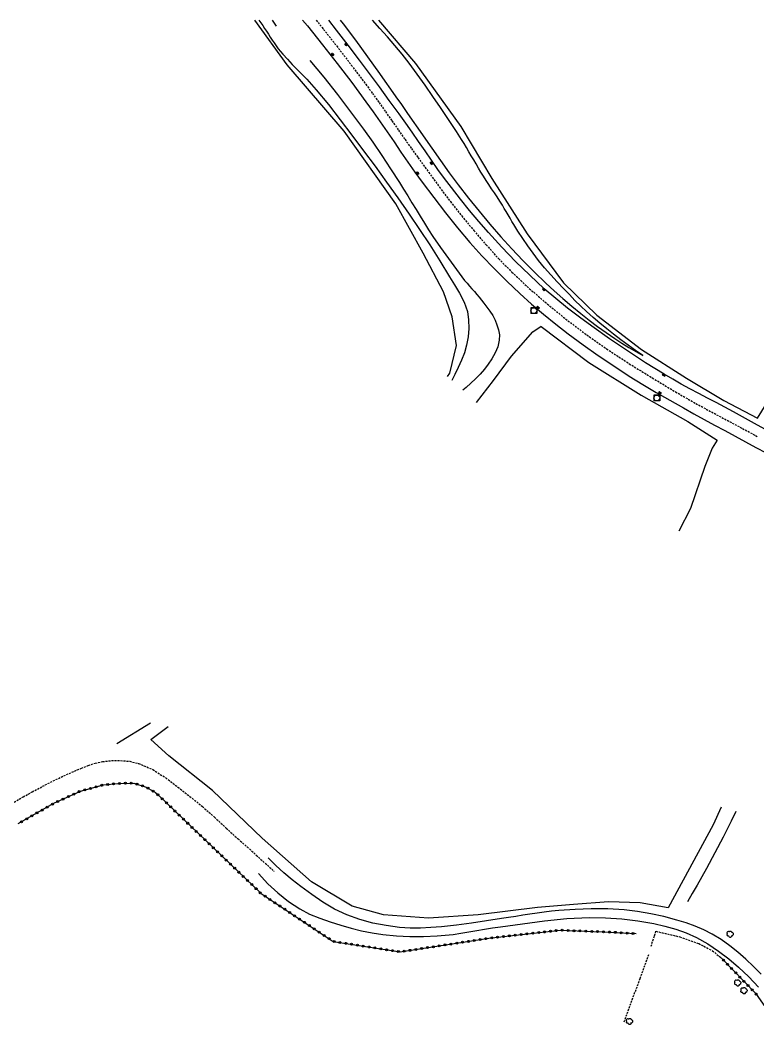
# Model space of a CAD drawing. Header units: millimetres. Extents: x 176000 to 177001, y 163000 to 164001.
# Drawn here: x 176191.3 to 176378.6, y 163744.2 to 164000 of the extents above; entities that cross this region are included whole.
import ezdxf

# ---------------------------------------------------------------- set-up
doc = ezdxf.new("R2010")
doc.units = ezdxf.units.MM
doc.linetypes.add('DASHED', pattern=[0.75, 0.5, -0.25])
doc.layers.get('0').update_dxf_attribs({"linetype": 'CONTINUOUS'})
for name, color, linetype in [('W0001', 6, 'DASHED'), ('W0008', 7, 'CONTINUOUS'), ('W0070', 7, 'DASHED'), ('W0071', 7, 'CONTINUOUS'), ('W0112', 1, 'DASHED'), ('W0211', 2, 'CONTINUOUS'), ('W0214', 2, 'CONTINUOUS'), ('W0300', 7, 'CONTINUOUS'), ('W0322', 7, 'CONTINUOUS'), ('W0323', 7, 'CONTINUOUS'), ('W0330', 7, 'CONTINUOUS'), ('W0401', 7, 'CONTINUOUS'), ('W0420', 7, 'CONTINUOUS')]:
    doc.layers.add(name, color=color, linetype=linetype)

# ---------------------------------------------------------------- blocks, each defined once
blk = doc.blocks.new('T420')
for p, q in [((0.75, 0.75), (-0.75, 0.75)), ((-0.75, 0.75), (-0.75, -0.75)), ((0.75, 0.75), (0.75, -0.75)), ((0.75, -0.75), (-0.75, -0.75))]:
    blk.add_line(p, q)
blk.add_ellipse((0, 0), major_axis=(-0.53, 0.53), ratio=1, start_param=3.926991, end_param=10.210176)
blk = doc.blocks.new('T401')
for p, q in [((-0.3, 0.3), (0, 0.3)), ((-0.3, -0.25), (-0.3, 0.3)), ((-0.3, 0.15), (0, 0.15)), ((-0.3, 0), (0, 0)), ((0, 0.3), (0, -0.25)), ((-0.3, -0.15), (0, -0.15)), ((-0.3, -0.25), (-0.3, -0.3)), ((-0.3, -0.3), (0, -0.3)), ((0, -0.3), (0, -0.25))]:
    blk.add_line(p, q)
blk = doc.blocks.new('T300')
for p, q in [((-0.8, 0.51), (-0.86, 0.34)), ((-0.86, 0.34), (-0.86, 0.17)), ((-0.86, 0.17), (-0.74, 0.06)), ((-0.69, 0.63), (-0.8, 0.51)), ((-0.8, -0.06), (-0.74, 0.06)), ((-0.74, 0.06), (-0.69, 0.11)), ((-0.57, 0.69), (-0.69, 0.63)), ((-0.46, 0.69), (-0.57, 0.69)), ((-0.29, 0.63), (-0.46, 0.69)), ((-0.29, 0.63), (-0.17, 0.74)), ((-0.23, 0.57), (-0.29, 0.63)), ((-0.17, 0.74), (-0.06, 0.8)), ((-0.06, 0.8), (0.06, 0.8)), ((0.06, 0.8), (0.23, 0.74)), ((0.23, 0.74), (0.34, 0.63)), ((0.34, 0.63), (0.4, 0.51)), ((0.46, 0.46), (0.34, 0.46)), ((0.4, 0.51), (0.4, 0.46)), ((0.57, 0.4), (0.46, 0.46)), ((0.57, 0.4), (0.69, 0.29)), ((0.69, 0.29), (0.74, 0.17)), ((0.74, 0.06), (0.69, -0.17)), ((0.74, 0.17), (0.74, 0.06)), ((-0.8, -0.17), (-0.8, -0.06)), ((-0.8, -0.23), (-0.8, -0.17)), ((-0.74, -0.34), (-0.8, -0.23)), ((-0.69, -0.4), (-0.74, -0.34)), ((-0.51, -0.46), (-0.69, -0.4)), ((-0.4, -0.46), (-0.51, -0.46)), ((-0.4, -0.46), (-0.34, -0.46)), ((-0.34, -0.46), (-0.34, -0.4)), ((-0.34, -0.51), (-0.34, -0.46)), ((-0.29, -0.63), (-0.34, -0.51)), ((-0.17, -0.74), (-0.29, -0.63)), ((-0.06, -0.8), (-0.17, -0.74)), ((0.06, -0.8), (-0.06, -0.8)), ((0.17, -0.74), (0.06, -0.8)), ((0.23, -0.69), (0.17, -0.74)), ((0.29, -0.46), (0.23, -0.46)), ((0.29, -0.63), (0.23, -0.69)), ((0.46, -0.4), (0.29, -0.46)), ((0.34, -0.51), (0.29, -0.63)), ((0.34, -0.51), (0.34, -0.46)), ((0.57, -0.34), (0.46, -0.4)), ((0.63, -0.29), (0.57, -0.34)), ((0.69, -0.17), (0.63, -0.29))]:
    blk.add_line(p, q)
blk = doc.blocks.new('t323o')
at = {"color": 0, "linetype": 'Continuous'}
for radius in [0.25, 0.15]:
    blk.add_circle((0, 0), radius, dxfattribs=at)
blk = doc.blocks.new('t322o')
at = {"color": 0, "linetype": 'Continuous'}
for radius in [0.25, 0.15]:
    blk.add_circle((0, 0), radius, dxfattribs=at)

msp = doc.modelspace()

# ---------------------------------------------------------------- linework, layer by layer
at = {"layer": 'W0001'}
msp.add_lwpolyline([(176266.45, 164000), (176267.88, 163998.23), (176271.66, 163993.44), (176275.37, 163988.59), (176279.04, 163983.72), (176280.73, 163981.42), (176282.4, 163979.1), (176284.05, 163976.77), (176285.69, 163974.43), (176287.33, 163972.08), (176288.97, 163969.75), (176290.62, 163967.42), (176292.3, 163965.1), (176295.02, 163961.36), (176297.75, 163957.62), (176300.52, 163953.92), (176303.4, 163950.29), (176306.46, 163946.6), (176309.58, 163942.96), (176312.81, 163939.41), (176316.17, 163935.99), (176320.57, 163931.88), (176325.12, 163927.94), (176329.79, 163924.15), (176334.58, 163920.51), (176340.19, 163916.54), (176345.95, 163912.78), (176351.79, 163909.17), (176357.68, 163905.64), (176362.86, 163902.67), (176368.12, 163899.83), (176373.39, 163897.03), (176378.65, 163894.2)], dxfattribs=at)
at = {"layer": 'W0008'}
for points in [[(176263, 164000), (176264.21, 163998.52), (176268.01, 163993.77), (176271.76, 163988.97), (176275.46, 163984.14), (176279.09, 163979.26), (176280.91, 163976.74), (176282.7, 163974.2), (176284.46, 163971.64), (176286.21, 163969.07), (176287.96, 163966.51), (176289.72, 163963.95), (176291.51, 163961.41), (176293.35, 163958.9), (176296.28, 163954.99), (176299.26, 163951.11), (176302.32, 163947.28), (176305.49, 163943.55), (176308.53, 163940.19), (176311.65, 163936.91), (176314.86, 163933.71), (176318.14, 163930.6), (176321.12, 163927.93), (176324.16, 163925.34), (176327.26, 163922.82), (176330.42, 163920.38), (176334.22, 163917.57), (176338.08, 163914.85), (176342, 163912.21), (176345.96, 163909.64), (176349.36, 163907.53), (176352.81, 163905.5), (176356.28, 163903.51), (176359.76, 163901.54), (176362.36, 163900.08), (176364.97, 163898.64), (176367.59, 163897.21), (176370.21, 163895.79), (176372.84, 163894.37), (176375.46, 163892.96), (176378.09, 163891.54), (176380.71, 163890.11)], [(176381.51, 163895.53), (176378.5, 163897.2), (176375.48, 163898.87), (176372.45, 163900.53), (176370.24, 163901.72), (176368.03, 163902.9), (176365.8, 163904.06), (176363.58, 163905.23), (176361.36, 163906.41), (176359.16, 163907.6), (176356.97, 163908.84), (176354.8, 163910.11), (176350.11, 163913), (176345.49, 163916), (176340.93, 163919.09), (176336.44, 163922.27), (176333.34, 163924.55), (176330.28, 163926.88), (176327.28, 163929.29), (176324.36, 163931.8), (176320.67, 163935.22), (176317.09, 163938.76), (176313.61, 163942.39), (176310.2, 163946.09), (176307.75, 163948.87), (176305.37, 163951.7), (176303.06, 163954.58), (176300.79, 163957.49), (176299.06, 163959.79), (176297.37, 163962.11), (176295.71, 163964.45), (176294.08, 163966.8), (176292.45, 163969.16), (176290.81, 163971.52), (176289.17, 163973.87), (176287.5, 163976.2), (176285.01, 163979.64), (176282.51, 163983.07), (176279.99, 163986.48), (176277.45, 163989.88), (176274.55, 163993.68), (176271.64, 163997.48), (176269.66, 164000)]]:
    msp.add_lwpolyline(points, dxfattribs=at)
at = {"layer": 'W0070'}
msp.add_lwpolyline([(176189.76, 163801.47), (176192.03, 163802.79), (176194.34, 163804.07), (176196.98, 163805.48), (176199.65, 163806.84), (176202.35, 163808.14), (176205.1, 163809.34), (176206.82, 163810.06), (176208.57, 163810.77), (176210.36, 163811.37), (176212.22, 163811.76), (176214.49, 163811.99), (176216.79, 163812.03), (176219.09, 163811.82), (176221.34, 163811.28), (176224.94, 163809.72), (176228.25, 163807.62), (176231.33, 163805.27), (176234.35, 163802.93), (176237.54, 163800.37), (176240.6, 163797.65), (176243.6, 163794.87), (176246.62, 163792.13), (176248.93, 163790.07), (176251.22, 163788.01), (176253.51, 163785.95), (176255.8, 163783.87)], dxfattribs=at)
at = {"layer": 'W0071'}
for points in [[(176379.44, 163757.75), (176377.52, 163759.72), (176375.51, 163761.6), (176373.52, 163763.34), (176371.45, 163765), (176369.29, 163766.54), (176367.03, 163767.93), (176364.87, 163769.03), (176362.64, 163769.97), (176360.37, 163770.78), (176358.06, 163771.5), (176354.75, 163772.4), (176351.41, 163773.14), (176348.02, 163773.72), (176344.62, 163774.12), (176340.47, 163774.36), (176336.31, 163774.36), (176332.17, 163774.19), (176328.03, 163773.91), (176326.2, 163773.75), (176324.38, 163773.54), (176322.56, 163773.29), (176320.74, 163773.01), (176318.93, 163772.72), (176317.12, 163772.43), (176315.31, 163772.15), (176313.5, 163771.89), (176309.69, 163771.33), (176305.89, 163770.73), (176302.08, 163770.2), (176298.25, 163769.81), (176295.6, 163769.62), (176292.94, 163769.49), (176290.27, 163769.48), (176287.61, 163769.65), (176284.2, 163770.11), (176280.82, 163770.76), (176277.49, 163771.64), (176274.24, 163772.81), (176271.13, 163774.29), (176268.17, 163776.05), (176265.33, 163777.99), (176262.56, 163780), (176260.36, 163781.7), (176258.24, 163783.5), (176256.19, 163785.38), (176254.23, 163787.35)], [(176251.81, 163783.3), (176254.15, 163780.75), (176256.69, 163778.4), (176259.42, 163776.26), (176262.31, 163774.36), (176264.79, 163773.05), (176267.38, 163771.99), (176270.02, 163771.09), (176272.67, 163770.26), (176275.31, 163769.49), (176277.97, 163768.82), (176280.65, 163768.27), (176283.37, 163767.86), (176286.8, 163767.52), (176290.25, 163767.36), (176293.7, 163767.35), (176297.14, 163767.49), (176299.17, 163767.65), (176301.19, 163767.89), (176303.2, 163768.19), (176305.2, 163768.53), (176307.2, 163768.89), (176309.2, 163769.24), (176311.2, 163769.56), (176313.21, 163769.83), (176318.82, 163770.57), (176324.44, 163771.31), (176330.1, 163771.89), (176335.77, 163772.13), (176339.91, 163772.06), (176344.03, 163771.8), (176348.14, 163771.32), (176352.22, 163770.61), (176354.99, 163769.98), (176357.73, 163769.22), (176360.42, 163768.27), (176363.02, 163767.11), (176365.89, 163765.5), (176368.62, 163763.66), (176371.22, 163761.65), (176373.71, 163759.52), (176376.3, 163757.09), (176378.76, 163754.52)]]:
    msp.add_lwpolyline(points, dxfattribs=at)
at = {"layer": 'W0112'}
for points in [[(176351.48, 163764.86), (176352.36, 163767.5), (176352.7, 163768.66), (176358.77, 163767.25), (176363.57, 163765.58), (176367.05, 163763.72), (176369.28, 163761.94)], [(176344.62, 163745.67), (176348.71, 163756.7), (176350.96, 163762.85)]]:
    msp.add_lwpolyline(points, dxfattribs=at)
at = {"layer": 'W0211'}
for points in [[(176251.92, 164000), (176252.86, 163998.65), (176253.35, 163997.92), (176253.84, 163997.17), (176254.31, 163996.43), (176254.79, 163995.68), (176255.27, 163994.93), (176255.77, 163994.2), (176256.28, 163993.47), (176256.82, 163992.76), (176257.95, 163991.4), (176259.13, 163990.07), (176260.34, 163988.78), (176261.58, 163987.51), (176262.82, 163986.25), (176264.05, 163984.98), (176265.25, 163983.68), (176266.42, 163982.35), (176269.54, 163978.56), (176272.56, 163974.7), (176275.52, 163970.79), (176278.46, 163966.86), (176281.42, 163962.89), (176284.33, 163958.88), (176287.21, 163954.85), (176290.03, 163950.78), (176292.69, 163946.86), (176295.32, 163942.92), (176297.87, 163938.92), (176300.31, 163934.86), (176301.58, 163932.77), (176302.88, 163930.65), (176304.03, 163928.42), (176304.83, 163926.04), (176305.16, 163923.91), (176305.2, 163921.75), (176305.01, 163919.61), (176304.65, 163917.5), (176304.12, 163915.54), (176303.37, 163913.64), (176302.51, 163911.81), (176301.63, 163910), (176300.9, 163908.52)], [(176349.39, 163914.83), (176347.5, 163916.14), (176345.63, 163917.48), (176343.78, 163918.86), (176341.96, 163920.26), (176340.21, 163921.65), (176338.49, 163923.06), (176336.79, 163924.51), (176335.13, 163926), (176333.63, 163927.4), (176332.16, 163928.84), (176330.73, 163930.31), (176329.31, 163931.79), (176327.66, 163933.54), (176326.03, 163935.31), (176324.44, 163937.12), (176322.91, 163938.98), (176321.52, 163940.8), (176320.2, 163942.66), (176318.92, 163944.55), (176317.67, 163946.46), (176317.15, 163947.27), (176316.65, 163948.08), (176316.16, 163948.9), (176315.68, 163949.73), (176315.2, 163950.55), (176314.71, 163951.38), (176314.22, 163952.2), (176313.72, 163953.01), (176313.05, 163954.07), (176312.37, 163955.12), (176311.69, 163956.17), (176311, 163957.21), (176310.32, 163958.26), (176309.63, 163959.31), (176308.96, 163960.36), (176308.29, 163961.42), (176307.67, 163962.45), (176307.05, 163963.48), (176306.44, 163964.52), (176305.84, 163965.56), (176305.24, 163966.6), (176304.63, 163967.63), (176304.01, 163968.66), (176303.38, 163969.69), (176302.08, 163971.74), (176300.76, 163973.77), (176299.41, 163975.79), (176298.05, 163977.79), (176296.1, 163980.65), (176294.13, 163983.49), (176292.12, 163986.31), (176290.05, 163989.07), (176288.25, 163991.34), (176286.41, 163993.56), (176284.53, 163995.75), (176282.63, 163997.92), (176280.78, 164000)]]:
    msp.add_lwpolyline(points, dxfattribs=at)
at = {"layer": 'W0214'}
msp.add_lwpolyline([(176272.54, 164000), (176273.31, 163999.04), (176276.42, 163994.88), (176279.46, 163990.67), (176282.49, 163986.46), (176283.9, 163984.5), (176285.3, 163982.52), (176286.69, 163980.54), (176288.07, 163978.56), (176289.45, 163976.57), (176290.84, 163974.58), (176292.22, 163972.6), (176293.62, 163970.62), (176295.81, 163967.5), (176297.99, 163964.37), (176300.21, 163961.25), (176302.49, 163958.19), (176305.12, 163954.82), (176307.8, 163951.49), (176310.54, 163948.21), (176313.35, 163944.99), (176316.1, 163941.97), (176318.92, 163939), (176321.8, 163936.09), (176324.74, 163933.24), (176326.89, 163931.24), (176329.09, 163929.29), (176331.33, 163927.39), (176333.61, 163925.53), (176335.73, 163923.87), (176337.88, 163922.26), (176340.06, 163920.69), (176342.28, 163919.17), (176344.03, 163918.03), (176345.8, 163916.93), (176347.59, 163915.87), (176349.41, 163914.85)], dxfattribs=at)
at = {"layer": 'W0300'}
for points in [[(176255.24, 164000), (176255.77, 163999.27), (176256.32, 163998.51)], [(176264.82, 163989.77), (176268.36, 163985.49), (176271.82, 163981.16), (176275.2, 163976.76), (176278.5, 163972.31), (176280.85, 163968.98), (176283.13, 163965.61), (176285.36, 163962.21), (176287.58, 163958.8), (176288.66, 163957.1), (176289.72, 163955.38), (176290.77, 163953.66), (176291.81, 163951.93), (176292.85, 163950.21), (176293.91, 163948.49), (176294.99, 163946.79), (176296.1, 163945.1), (176298.04, 163942.26), (176300.02, 163939.45), (176302.06, 163936.68), (176304.15, 163933.94), (176304.75, 163933.21), (176305.36, 163932.49), (176305.98, 163931.78), (176306.61, 163931.07), (176307.24, 163930.36), (176307.86, 163929.65), (176308.46, 163928.92), (176309.04, 163928.17), (176309.81, 163927.14), (176310.58, 163926.1), (176311.28, 163925), (176311.86, 163923.83), (176312.33, 163922.63), (176312.73, 163921.38), (176312.96, 163920.07), (176312.95, 163918.74), (176312.58, 163917.06), (176311.91, 163915.5), (176311.07, 163914.05), (176310.15, 163912.67), (176309.16, 163911.35), (176308.06, 163910.13), (176306.9, 163908.97), (176305.7, 163907.86), (176304.49, 163906.77), (176303.69, 163906.02)], [(176373.03, 163799.09), (176371.84, 163796.59), (176369.8, 163792.58), (176367.7, 163788.6), (176365.57, 163784.65), (176364.39, 163782.51), (176363.19, 163780.38), (176361.96, 163778.27), (176360.71, 163776.17)]]:
    msp.add_lwpolyline(points, dxfattribs=at)
at = {"layer": 'W0322'}
msp.add_lwpolyline([(176190.8, 163796), (176199.87, 163801.18), (176206.56, 163804.27), (176212.47, 163805.85), (176216.11, 163806.19), (176220.14, 163806.31), (176223.26, 163805.28), (176225.62, 163803.87), (176226.22, 163803.39), (176234.52, 163795.41), (176252.5, 163778.22), (176270.74, 163766.11), (176287.75, 163763.45), (176310.26, 163766.9), (176328.39, 163768.94), (176341.28, 163768.47), (176347.67, 163768.07)], dxfattribs=at)
at = {"layer": 'W0323'}
msp.add_lwpolyline([(176369.29, 163761.94), (176377.97, 163752.94), (176384.06, 163744.21), (176388.02, 163736.95), (176391.26, 163730.86)], dxfattribs=at)
at = {"layer": 'W0330'}
for points in [[(176299.79, 163909.51), (176300.35, 163910.41), (176302.1, 163917.43), (176300.98, 163924.7), (176298.74, 163930.98), (176293.6, 163940.88), (176286.65, 163953.38), (176273.58, 163971.81), (176259.04, 163988.67), (176250.86, 164000)], [(176282.29, 164000), (176291.68, 163989.01), (176303.15, 163972.96), (176311.04, 163959.77), (176320.04, 163945.77), (176329.26, 163933.27), (176337.67, 163925.1), (176349.08, 163916.41), (176360.49, 163909.07), (176370, 163903.39), (176378.5, 163898.92)], [(176307.14, 163902.93), (176311.49, 163908.47), (176316.08, 163914.67), (176321.47, 163920.85), (176323.58, 163922.27)], [(176323.56, 163922.26), (176335.69, 163913.11), (176348.99, 163904.76), (176360.86, 163898.09), (176368.25, 163893.32), (176367, 163891.36), (176365.14, 163886.65), (176361.49, 163876.03), (176358.53, 163870.29)], [(176378.49, 163898.92), (176387.86, 163914), (176392.41, 163922.15)], [(176215.84, 163816.34), (176224.36, 163821.57)], [(176224.5, 163817.32), (176228.86, 163820.68)], [(176355.86, 163774.66), (176348.72, 163775.9), (176340.71, 163776.17), (176331.78, 163775.44), (176322.62, 163774.7), (176307.56, 163772.82), (176294.93, 163772.03), (176283.51, 163772.82), (176275.61, 163775.08), (176265.27, 163781.23), (176252.69, 163792.32), (176240.15, 163804.39), (176229.03, 163813.23), (176224.49, 163817.32)], [(176369.25, 163800.18), (176367.27, 163795.72), (176355.86, 163774.66)]]:
    msp.add_lwpolyline(points, dxfattribs=at)

# ---------------------------------------------------------------- block references
at = {"layer": 'W0300'}
for p in [(176371.6, 163767.92), (176373.53, 163755.56), (176375.11, 163753.56), (176346.05, 163745.76)]:
    msp.add_blockref('T300', p, dxfattribs=at)
at = {"layer": 'W0322'}
for p, rotation in [((176207.68, 163804.56), 14.98086830597092), ((176209.12, 163804.95), 14.98086830597092), ((176210.57, 163805.34), 14.98086830597092), ((176212.02, 163805.73), 14.98086830597092), ((176213.5, 163805.94), 5.356313052518582), ((176215, 163806.08), 5.356313052518582), ((176216.49, 163806.2), 1.76151737281541), ((176217.99, 163806.25), 1.76151737281541), ((176219.49, 163806.29), 1.76151737281541), ((176220.95, 163806.05), 341.7140717491491), ((176222.37, 163805.58), 341.7140717491491), ((176223.74, 163804.99), 329.0719595702275), ((176202.16, 163802.24), 24.76970762948106), ((176203.52, 163802.86), 24.76970762948106), ((176204.88, 163803.49), 24.76970762948106), ((176206.25, 163804.12), 24.76970762948106), ((176225.03, 163804.22), 329.0719595702275), ((176226.25, 163803.35), 316.1613845455353), ((176227.33, 163802.32), 316.1613845455353), ((176196.85, 163799.45), 29.72311419385762), ((176198.15, 163800.2), 29.72311419385762), ((176199.46, 163800.94), 29.72311419385762), ((176200.8, 163801.61), 24.76970762948106), ((176228.41, 163801.28), 316.1613845455353), ((176229.5, 163800.24), 316.1613845455353), ((176192.94, 163797.22), 29.72311419385762), ((176194.24, 163797.97), 29.72311419385762), ((176195.55, 163798.71), 29.72311419385762), ((176230.58, 163799.2), 316.1613845455353), ((176231.66, 163798.16), 316.1613845455353), ((176232.74, 163797.12), 316.1613845455353), ((176191.64, 163796.48), 29.72311419385762), ((176233.82, 163796.08), 316.1613845455353), ((176234.91, 163795.04), 316.2738261254879), ((176235.99, 163794.01), 316.2738261254879), ((176237.07, 163792.97), 316.2738261254879), ((176238.16, 163791.93), 316.2738261254879), ((176239.24, 163790.9), 316.2738261254879), ((176240.33, 163789.86), 316.2738261254879), ((176241.41, 163788.82), 316.2738261254879), ((176242.49, 163787.79), 316.2738261254879), ((176243.58, 163786.75), 316.2738261254879), ((176244.66, 163785.71), 316.2738261254879), ((176245.75, 163784.68), 316.2738261254879), ((176246.83, 163783.64), 316.2738261254879), ((176247.91, 163782.6), 316.2738261254879), ((176249, 163781.57), 316.2738261254879), ((176250.08, 163780.53), 316.2738261254879), ((176251.17, 163779.49), 316.2738261254879), ((176252.25, 163778.45), 316.2738261254879), ((176253.46, 163777.58), 326.4238793923365), ((176254.71, 163776.75), 326.4238793923365), ((176255.96, 163775.92), 326.4238793923365), ((176257.21, 163775.09), 326.4238793923365), ((176258.46, 163774.26), 326.4238793923365), ((176259.71, 163773.43), 326.4238793923365), ((176260.96, 163772.6), 326.4238793923365), ((176262.21, 163771.77), 326.4238793923365), ((176263.46, 163770.94), 326.4238793923365), ((176264.71, 163770.11), 326.4238793923365), ((176265.96, 163769.28), 326.4238793923365), ((176327.42, 163768.83), 6.403333299911407), ((176328.92, 163768.92), 357.912755669824), ((176330.42, 163768.86), 357.912755669824), ((176331.91, 163768.81), 357.912755669824), ((176267.21, 163768.45), 326.4238793923365), ((176268.46, 163767.62), 326.4238793923365), ((176269.71, 163766.79), 326.4238793923365), ((176306.57, 163766.34), 8.723788420361073), ((176308.06, 163766.56), 8.723788420361073), ((176309.54, 163766.79), 8.723788420361073), ((176311.03, 163766.99), 6.403333299911407), ((176312.52, 163767.15), 6.403333299911407), ((176314.01, 163767.32), 6.403333299911407), ((176315.5, 163767.49), 6.403333299911407), ((176316.99, 163767.66), 6.403333299911407), ((176318.48, 163767.82), 6.403333299911407), ((176319.97, 163767.99), 6.403333299911407), ((176321.46, 163768.16), 6.403333299911407), ((176322.95, 163768.33), 6.403333299911407), ((176324.44, 163768.49), 6.403333299911407), ((176325.93, 163768.66), 6.403333299911407), ((176333.41, 163768.75), 357.912755669824), ((176334.91, 163768.7), 357.912755669824), ((176336.41, 163768.64), 357.912755669824), ((176337.91, 163768.59), 357.912755669824), ((176339.41, 163768.53), 357.912755669824), ((176340.91, 163768.48), 357.912755669824), ((176342.41, 163768.4), 356.467263755258), ((176343.9, 163768.3), 356.467263755258), ((176345.4, 163768.21), 356.467263755258), ((176346.9, 163768.12), 356.467263755258), ((176271, 163766.07), 351.1017699648306), ((176272.48, 163765.84), 351.1017699648306), ((176273.96, 163765.61), 351.1017699648306), ((176275.44, 163765.37), 351.1017699648306), ((176276.93, 163765.14), 351.1017699648306), ((176278.41, 163764.91), 351.1017699648306), ((176279.89, 163764.68), 351.1017699648306), ((176281.37, 163764.45), 351.1017699648306), ((176282.85, 163764.21), 351.1017699648306), ((176284.34, 163763.98), 351.1017699648306), ((176285.82, 163763.75), 351.1017699648306), ((176290.27, 163763.83), 8.723788420361073), ((176291.75, 163764.06), 8.723788420361073), ((176293.23, 163764.29), 8.723788420361073), ((176294.71, 163764.52), 8.723788420361073), ((176296.2, 163764.74), 8.723788420361073), ((176297.68, 163764.97), 8.723788420361073), ((176299.16, 163765.2), 8.723788420361073), ((176300.64, 163765.43), 8.723788420361073), ((176302.13, 163765.65), 8.723788420361073), ((176303.61, 163765.88), 8.723788420361073), ((176305.09, 163766.11), 8.723788420361073), ((176287.3, 163763.52), 351.1017699648306), ((176288.78, 163763.61), 8.723788420361073)]:
    msp.add_blockref('t322o', p, dxfattribs=dict(at, rotation=rotation))
at = {"layer": 'W0323'}
for p, rotation in [((176369.86, 163761.36), 313.9402283630849), ((176370.9, 163760.28), 313.9402283630849), ((176371.94, 163759.2), 313.9402283630849), ((176372.98, 163758.12), 313.9402283630849), ((176374.02, 163757.04), 313.9402283630849), ((176375.06, 163755.96), 313.9402283630849), ((176376.1, 163754.88), 313.9402283630849), ((176377.14, 163753.8), 313.9402283630849), ((176378.14, 163752.69), 304.91091096166)]:
    msp.add_blockref('t323o', p, dxfattribs=dict(at, rotation=rotation))
at = {"layer": 'W0401'}
for p, rotation in [((176274.17, 163993.94), 37.37691613941815), ((176270.47, 163991.14), 217.98691168277), ((176295.84, 163963.79), 35.13390933674264), ((176292.06, 163961.04), 215.8728042101109), ((176324.35, 163931.69), 48.28756960262324), ((176322.71, 163926.92), 229.5508590797085), ((176354.83, 163909.96), 59.02951739332901), ((176353.65, 163905.23), 240.1069164419632)]:
    msp.add_blockref('T401', p, dxfattribs=dict(at, rotation=rotation))
at = {"layer": 'W0420'}
for p in [(176321.7, 163926.23), (176352.93, 163904.06)]:
    msp.add_blockref('T420', p, dxfattribs=at)

doc.saveas('drawing.dxf')
